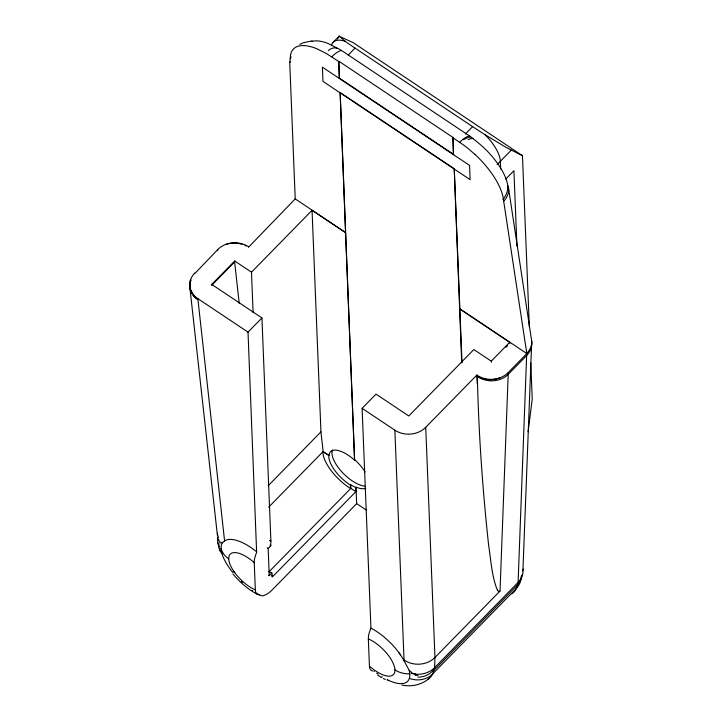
<?xml version="1.0" encoding="UTF-8"?>
<svg xmlns="http://www.w3.org/2000/svg" width="722" height="722" viewBox="0 0 722 722"><rect width="100%" height="100%" fill="white"/><g stroke="black" fill="none" stroke-linecap="round" stroke-linejoin="round"><path stroke-width="1.08" d="M194.732 273.611L217.692 249.632A21.868 18.104 -2.3 0 1 224.127 245.137L225.526 244.541A21.94 18.817 5.2 0 1 242.005 244.334M404.067 660.792L394.862 430.204L362.11 408.327L376.027 394.113L408.778 415.989L473.84 349.538L491.258 361.162L491.411 362.227M497.629 590.361L497.458 590.091A52.805 19.539 -56.3 0 1 497.07 589.396C491.7 575.587 491.005 560.434 488.713 545.931C482.531 489.299 478.578 432.297 477.332 375.377L476.872 375.07L425.727 427.307A21.94 18.167 -2.3 0 1 394.862 430.204M404.094 660.043A21.94 18.393 -0.1 0 0 434.969 657.48L500.03 591.029L508.27 372.525L526.717 353.681L518.098 582.383A21.94 9.242 44.4 0 1 517.268 585.199L517.024 585.452A54.565 22.987 44.4 0 1 511.537 593.809M428.02 679.113A54.565 22.987 44.4 0 0 433.471 670.774L433.76 670.485A21.94 9.242 44.4 0 0 434.581 667.679L518.098 582.383A21.94 18.591 2.2 0 0 522.99 568.972L531.708 341.957A15.64 6.588 44.4 0 0 531.627 340.667L508.568 188.37A15.631 6.588 44.4 0 0 507.81 185.716A47.805 20.135 44.4 0 0 483 146.927L476.664 141.467A47.805 20.135 44.4 0 0 473.19 138.823A15.64 6.588 44.4 0 0 469.49 135.944L341.56 50.513A15.649 6.588 44.4 0 0 337.896 48.473L328.212 43.555A47.796 20.135 44.4 0 0 311.859 41.497M328.781 455.799L328.781 456.701A25.595 10.776 44.4 0 0 349.123 484.236L350.441 485.085L350.576 488.478A32.634 13.745 44.4 0 1 322.842 451.828L329.079 455.501A25.595 10.776 44.4 0 1 354.583 460.203L340.143 92.506L454.237 168.695L462.026 362.525M522.981 569.071L522.954 569.423A15.64 6.588 44.4 0 1 522.385 571.003M217.692 249.632L217.683 250.705M452.983 137.451L453.461 154.661L452.983 137.451L338.889 61.253L339.367 78.463L338.681 61.469L326.163 53.383L316.615 48.654A54.547 22.978 44.4 0 0 290.316 57.507L289.766 63.301L295.217 198.902L345.549 232.511L354.583 460.203M194.75 273.06A21.868 18.104 -2.3 0 0 190.779 279.197L190.373 280.452A22.021 18.24 -2.3 0 0 197.855 298.628L224.587 540.94L222.241 542.908M234.704 260.994L211.763 284.423L211.681 285.325L234.623 261.896L234.704 260.994L251.482 272.194L253.106 312.671M528.098 431.783L532.231 399.058L530.778 363.004M522.457 155.69L506.041 147.387L485.112 134.734A29.873 1.345 32.7 0 1 472.621 126.621L355.043 48.103A29.873 1.345 32.7 0 1 345.134 41.262L339.105 36.163L353.329 42.751L522.457 155.69L529.334 326.949M337.553 39.051L339.178 36.109M339.105 36.253L332.968 42.436M365.729 488.298A25.595 10.776 44.4 0 1 355.991 487.07L356.659 503.631L272.835 589.251A21.94 8.113 -56.3 0 1 259.577 594.711M348.284 55.007L355.043 48.103M340.143 92.506L345.549 232.511M295.108 199.01L248.476 247.276M251.482 272.194L312.057 210.328L345.441 232.619M224.587 540.94A39.015 16.435 44.4 0 1 256.608 551.743L248.016 332.138L261.933 317.924L211.763 284.423M465.302 134.102L472.63 126.621M454.237 168.695L461.71 362.895M497.16 164.553L511.248 150.167M505.716 179.092L513.911 170.726L516.943 246.121M268.25 485.68L320.947 431.846L312.057 210.328M268.674 507.16L323.14 451.53L320.947 431.846M268.467 575.308A25.595 10.776 44.4 0 0 269.252 575.66L268.16 548.476L270.777 545.805L270.894 540.949L261.933 317.924M350.441 485.085L350.739 484.778A25.595 10.776 44.4 0 0 355.675 487.386L355.847 491.664L272.338 576.968L271.797 575.93A32.634 13.745 44.4 0 1 271.535 575.804M268.846 571.959L350.883 488.352L350.739 484.778M269.252 575.66L271.869 572.988A25.595 10.776 44.4 0 1 269.107 571.643M271.869 572.988L272.302 576.174M491.258 361.162L509.705 342.318L459.544 308.817M506.023 347.309L507.557 345.739M433.76 670.485L516.979 585.488M517.25 585.208L517.268 585.199A21.795 18.51 22.7 0 0 521.916 575.118M429.554 678.111C422.126 684.736 411.549 687.127 401.901 685.061M299.765 44.403L303.231 42.769L312.121 40.847M531.708 341.957A21.94 18.582 2.2 0 1 526.816 355.368L508.369 374.213A21.94 18.582 2.2 0 1 477.495 376.451A21.94 17.364 -8.6 0 0 500.436 377.615L501.835 377.019A21.868 18.104 -2.3 0 0 508.27 372.525M499.308 591.462L499.642 591.345A1.372 0.505 -56.3 0 0 500.03 591.038M417.93 675.575L415.493 675.043M362.11 408.327L370.937 628.122A23.041 8.529 -56.3 0 0 368.355 638.862L369.168 639.259A25.595 10.776 44.4 0 1 380.034 646.506L383.057 649.313A25.586 10.776 44.4 0 1 388.824 655.982L389.871 657.471A25.595 10.776 44.4 0 1 392.1 675.539A25.595 10.776 44.4 0 1 370.296 666.839L369.456 666.505A22.987 8.502 -56.3 0 0 372.832 670.937M387.831 680.097L387.064 679.718M383.373 678.545L385.286 679.492M370.937 628.122L371.162 628.239A39.015 16.435 44.4 0 1 385.503 638.203L390.106 642.481A39.015 16.435 44.4 0 1 403.733 660.17L409.175 670.332A40.125 16.371 44 0 1 409.762 673.797A40.188 16.38 44.1 0 1 409.356 678.364A39.999 16.254 43.5 0 1 387.786 679.971M257.808 594.504C248.142 589.558 239.866 582.266 232.953 573.963M381.478 677.507L377.759 675.196M452.775 137.658L463.28 144.806A54.529 22.969 44.4 0 1 467.811 148.245L474.995 154.427M339.566 78.256L453.669 154.445M459.643 308.709L526.825 353.572M197.846 298.637L248.016 332.138M323.14 451.53L329.079 455.501M350.883 488.352L355.847 491.664M356.659 503.631L366.46 510.183M373.969 671.189L373.969 671.189A21.94 8.113 -56.3 0 0 374.285 671.424M411.369 672.299L412.433 673.22M411.242 672.191L409.175 670.332M254.243 562.691L253.377 561.924A25.595 10.776 44.4 0 0 229.786 554.695A25.595 10.776 44.4 0 0 240.616 579.45L243.639 582.257A25.595 10.776 44.4 0 0 254.505 589.504L255.335 589.874L254.234 562.294A23.014 8.511 -56.3 0 1 256.824 551.942M219.876 541.69L218.658 540.047A21.822 14.025 -29.2 0 1 217.484 538.341M222.033 553.639L221.085 552.492A21.94 15.595 -17.6 0 1 218.992 544.054M398.896 652.643L400.502 654.908M234.849 572.781L233.802 571.292M220.129 550.958L219.308 548.891M217.836 538.089L217.665 537.394M503.487 199.859L526.807 353.446A21.94 17.364 -8.6 0 0 531.627 340.667M218.333 544.695L218.937 547.014L218.883 546.292M509.705 342.318L509.867 343.383M218.026 543.161L217.71 540.029M507.81 185.716L507.891 186.366M234.623 261.896L239.226 303.33M189.895 287.87L217.466 535.841M369.438 666.18L368.337 638.88M500.671 169.119L500.355 161.295A33.356 14.052 44.4 0 0 485.112 134.734M476.872 375.07L477.215 383.716M425.727 427.307L434.969 657.48L434.581 667.679A21.94 18.582 2.2 0 1 413.101 673.843M222.186 542.98A40.017 16.606 43.5 0 0 221.14 546.861L221.112 548.35A21.94 18.167 -2.3 0 0 228.73 558.882M221.067 548.323A40.161 16.741 43.3 0 0 221.979 553.612A40.224 16.777 43.3 0 0 232.962 572.645M222.195 542.213A14.115 7.419 -75.2 0 1 219.641 542.863M242.384 582.501A40.224 16.777 43.3 0 1 241.265 581.472M218.423 537.285A22.833 15.776 8.2 0 1 217.412 533.224M217.9 540.029A49.403 23.943 3.5 0 1 217.737 538.134M218.089 544.343A25.676 4.666 62 0 1 217.827 542.845M409.383 678.373A21.94 19.611 22.2 0 0 432.622 673.951L516.14 588.656A21.94 19.611 22.2 0 0 521.212 576.427M433.137 670.44A21.633 20.514 89 0 1 417.903 677.146M499.209 591.634A14.702 5.442 -56.3 0 1 497.747 590.217M259.424 594.838A40.053 16.696 43.4 0 1 256.509 593.231M252.384 590.632A40.053 16.696 43.4 0 1 251.996 590.361M382.308 676.947A39.999 16.254 43.5 0 1 381.929 676.713M378.111 674.186A39.999 16.254 43.5 0 1 376.658 673.139M411.45 673.274A10.767 3.772 26.3 0 1 412.1 673.816M415.592 674.05A6.065 3.52 8.1 0 1 413.832 673.337M191.095 280.109A21.94 17.689 -6.3 0 0 197.765 299.54A21.94 18.817 5.2 0 1 190.373 280.452M409.771 673.807A21.94 18.167 -2.3 0 1 394.943 669.881M500.445 377.615A22.021 18.24 -2.3 0 1 477.341 375.368M415.547 674.926A12.897 10.884 -17.5 0 1 415.141 674.799M259.36 594.784A23.023 8.52 -56.3 0 1 255.353 589.856M225.517 244.532A22.021 18.24 -2.3 0 1 248.44 246.671M508.568 188.37A21.94 17.364 -8.6 0 1 503.748 201.149M331.768 56.848A21.94 8.113 -56.3 0 1 341.56 50.513M459.688 142.27A21.94 8.113 -56.3 0 1 469.49 135.944M289.793 62.309A21.94 18.817 5.2 0 1 290.47 61.659M290.136 58.509A21.94 18.817 5.2 0 1 290.822 57.859M474.995 154.418A54.529 22.969 44.4 0 1 503.46 199.832M507.701 186.402A21.922 17.409 -26.7 0 1 502.945 199.561M463.398 139.734A21.516 6.507 -39.8 0 1 470.654 136.927M328.384 50.594A21.687 12.707 -87.7 0 1 337.499 48.437M290.47 57.625A21.922 19.972 -2.2 0 1 291.147 56.948M244.966 245.534A21.94 18.817 5.2 0 1 245.895 246.012M468.1 139.599A21.931 7.734 -44.1 0 1 473.298 138.398M270.046 540.227A32.634 13.745 44.4 0 1 270.894 540.949M364.664 486.077A25.595 10.776 44.4 0 1 341.344 471.313A25.595 10.776 44.4 0 1 332.589 449.986M269.974 545.092A25.595 10.776 44.4 0 1 270.777 545.805M269.748 540.534A32.634 13.745 44.4 0 1 270.597 541.247M354.899 459.887A25.595 10.776 44.4 0 1 365.07 471.953M267.357 547.763A25.595 10.776 44.4 0 1 268.16 548.476M331.569 45.08A33.356 14.052 44.4 0 1 345.116 41.253M469.553 165.401L322.409 67.146L322.978 81.396L470.121 179.652L469.553 165.401"/></g></svg>
